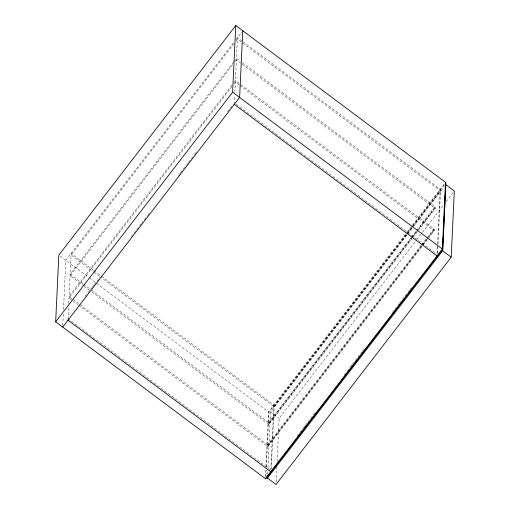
<?xml version="1.0" encoding="UTF-8"?>
<svg xmlns="http://www.w3.org/2000/svg" width="510" height="510" viewBox="0 0 510 510"><rect width="100%" height="100%" fill="white"/><g stroke="black" fill="none" stroke-linecap="round" stroke-linejoin="round"><path stroke-width="0.38" stroke-dasharray="2.55 1.91" d="M62.749 325.476L63.31 313.561M63.501 309.589L65.822 260.349L234.052 42.043M68.021 319.381L68.582 307.466M68.773 303.495L71.132 253.457L93.445 270.141M234.313 104.34L234.727 95.599M234.874 92.425L237.456 37.625L241.918 40.959M265.481 477.041L265.933 467.511M265.965 466.72L268.553 411.921L406.629 232.738M265.946 475.747L266.207 470.188M266.354 467.007L268.942 412.207L407.509 232.401M78.604 305.088L267.871 446.594L267.941 445.058L421.63 245.629M91.775 291.918L268.923 424.358L268.993 422.822L411.493 237.909M267.654 474.16L267.807 471.004M267.954 467.855L270.593 411.901L413.253 226.772M270.791 470.156L273.857 405.029M271.25 468.856L274.252 405.322L101.095 275.859M276.139 482.135L276.847 467.16M277.108 461.646L279.155 418.302L416.479 240.102M423.013 245.278L434.201 230.762L434.271 229.219L239.898 83.901M412.877 237.552L435.247 208.526L435.323 206.983L240.949 61.665M437.153 253.527L437.567 244.787M437.606 243.997L440.187 189.197M437.58 253.024L440.576 189.484L242.556 41.438M235.964 39.57L242.766 30.734M233.982 43.579L71.056 255L93.368 271.683M235.926 41.055L237.386 39.162L241.211 42.024M233.567 62.112L70.157 274.157L82.913 283.7M234.052 61.48L236.481 58.325L240.312 61.187M232.522 64.91L70.08 275.7L83.481 285.715M235.435 61.123L236.41 59.861L241.517 63.68M232.031 84.979L69.105 296.393L72.299 298.784M233.975 82.454L235.435 80.561L239.26 83.423M231.954 86.515L69.035 297.936L77.966 304.617M233.905 83.991L235.359 82.097L239.19 84.966M85.081 296.546L91.889 287.71M92.374 287.079L93.834 285.186M94.318 284.554L100.158 276.981M131.28 236.589L139.064 226.491M139.549 225.86L141.009 223.966M141.493 223.335L147.333 215.762M147.817 215.131L149.277 213.237M178.455 175.376L179.915 173.483M180.4 172.852L186.239 165.278M186.724 164.647L188.184 162.754M188.668 162.123L194.508 154.549M194.992 153.918L196.452 152.025M227.575 111.633L233.414 104.059M407.12 232.107L411.978 225.796M412.469 225.165L445.498 182.306M407.994 231.769L412.373 226.089M412.858 225.458L444.439 184.473M273.787 406.572L406.559 234.281M407.044 233.65L411.908 227.339M412.392 226.708L440.117 190.734M406.948 234.568L274.176 406.859L101.018 277.402M407.433 233.937L412.297 227.632M412.781 227.001L440.506 191.027L241.848 42.502M413.744 226.14L444.312 186.475M411.105 237.615L268.604 422.529L268.534 424.065L417.837 230.322M411.589 236.984L434.934 206.69L434.858 208.233L418.321 229.691M411.978 237.277L416.351 231.597M416.842 230.966L435.323 206.983M268.923 424.358L412.392 238.183M416.963 239.47L421.815 233.172M422.299 232.541L443.655 204.835M446.078 201.686L454.327 190.982M421.241 245.342L267.552 444.765L267.482 446.307L427.004 239.305M421.725 244.711L433.882 228.933L433.812 230.469L427.488 238.674M422.114 244.998L426.494 239.317M426.978 238.686L434.271 229.219M267.871 446.594L422.529 245.909M297.049 436.126L302.883 428.553M303.373 427.922L304.833 426.028M305.318 425.397L313.095 415.299M313.586 414.668L315.046 412.775M344.224 374.907L350.058 367.334M350.548 366.703L352.008 364.809M352.493 364.178L360.27 354.08M360.761 353.449L362.221 351.556M362.706 350.925L364.166 349.031M392.375 312.432L397.233 306.121M397.723 305.49L399.183 303.597M399.668 302.965L407.445 292.867M407.936 292.236L409.396 290.343M409.881 289.712L411.825 287.187M242.154 64.158L435.247 208.526M239.827 85.438L434.201 230.762M236.296 104.231L436.477 253.891M94.082 270.619L100.457 275.387M94.006 272.161L100.381 276.924M270.593 411.901L279.155 418.302M60.091 256.065L88.772 277.51M89.409 277.982L95.784 282.75M96.422 283.228L268.942 412.207M83.557 284.178L90.576 289.425M91.213 289.903L268.993 422.822M84.118 286.193L91.137 291.44M72.936 299.255L79.318 304.03M79.955 304.508L267.941 445.058M68.059 318.635L270.147 469.729"/><path stroke-width="0.76" d="M55.673 321.823L58.816 255.115L235.76 25.5L445.887 182.599L442.737 249.313L265.793 478.922L55.673 321.823L232.617 92.214L235.76 25.5M242.766 30.734L239.623 97.448L62.679 327.063M267.469 478.099L442.648 250.786L445.765 184.582L454.327 190.982L451.203 257.187L276.031 484.5L267.469 478.099L267.584 475.734M445.498 182.306L442.348 249.02L265.404 478.629M232.617 92.214L442.737 249.313M442.648 250.786L451.203 257.187M234.313 104.34L437.433 256.198M67.983 320.172L271.103 472.037"/></g></svg>
